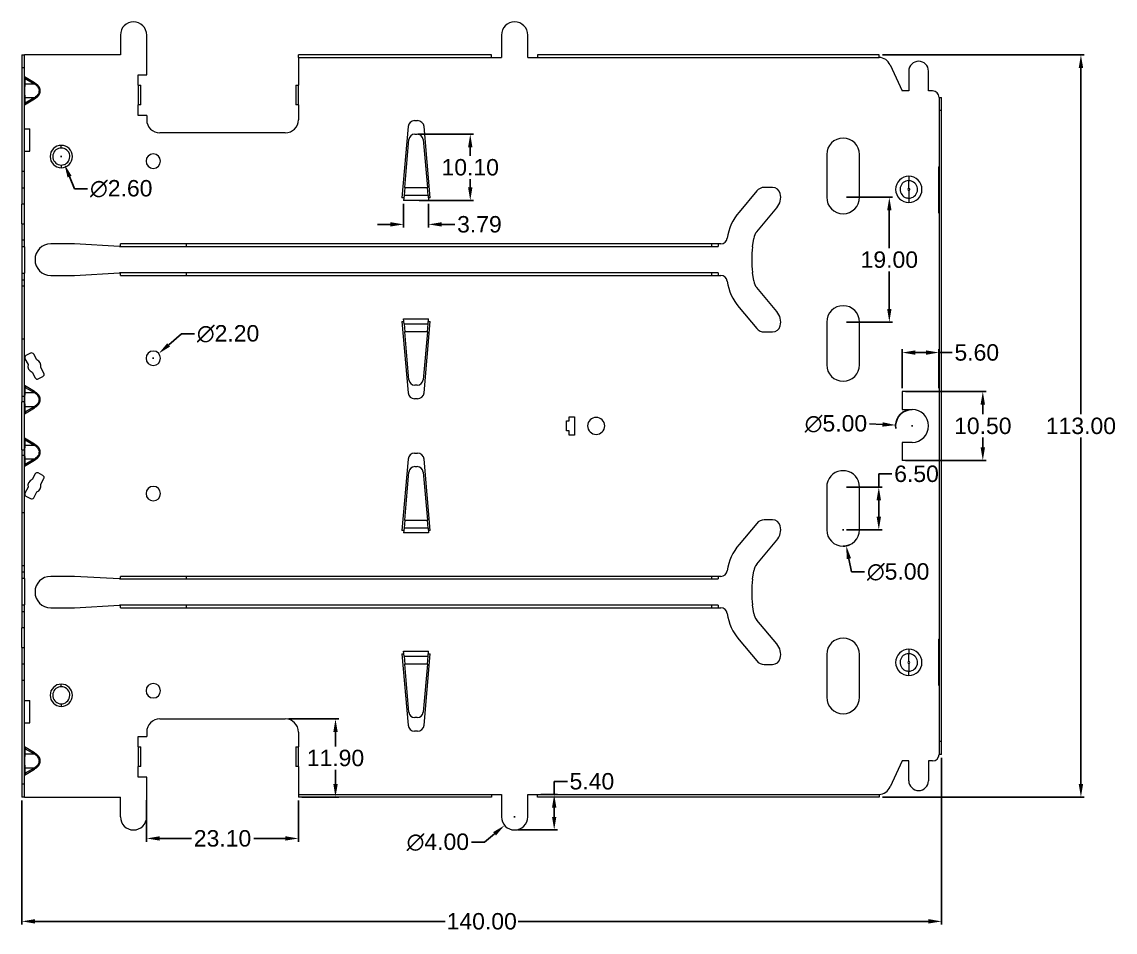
# Model space of a CAD drawing. Header units: millimetres. Extents: x 1920 to 4820, y 310 to 2320.
# Drawn here: x 2226 to 2392.4, y 559.4 to 697.9 of the extents above; entities that cross this region are included whole.
import ezdxf

# ---------------------------------------------------------------- set-up
doc = ezdxf.new("R2010")
doc.units = ezdxf.units.MM
doc.layers.add('core', color=7, linetype='Continuous', lineweight=20)
doc.layers.add('dim', color=82, linetype='Continuous', lineweight=9)
doc.styles.get("Standard").update_dxf_attribs({"font": 'arial.ttf'})
doc.dimstyles.get("Standard").update_dxf_attribs({"dimtxt": 0.18, "dimasz": 0.18, "dimexe": 0.18, "dimexo": 0.0625, "dimgap": 0.09, "dimtad": 0, "dimtih": 1, "dimtoh": 1, "dimzin": 0, "dimdsep": 46, "dimtxsty": 'Standard', "dimcen": 0.09, "dimadec": 0, "dimazin": 0, "dimtfac": 1, "dimtofl": 0, "dimtmove": 0, "dimatfit": 3, "dimfxl": 0, "dimtolj": 1, "dimtzin": 0, "dimarcsym": 0})

# ---------------------------------------------------------------- blocks, each defined once
blk = doc.blocks.new('*D104')
at = {"layer": 'Defpoints', "color": 0, "transparency": 16777216}
for p in [(2356.52, 692.94), (2356.52, 579.94), (2387.22, 579.94)]:
    blk.add_point(p, dxfattribs=at)
at = {"layer": 'dim', "color": 0, "lineweight": -2, "transparency": 16777216}
for p, q in [((2357.02, 692.94), (2387.72, 692.94)), ((2387.22, 690.94), (2387.22, 638.22)), ((2387.22, 581.94), (2387.22, 634.67)), ((2357.02, 579.94), (2387.72, 579.94))]:
    blk.add_line(p, q, dxfattribs=at)
at = {"layer": 'dim', "color": 0, "transparency": 16777216}
for points in [[(2386.89, 690.94), (2387.56, 690.94), (2387.22, 692.94)], [(2386.89, 581.94), (2387.56, 581.94), (2387.22, 579.94)]]:
    blk.add_solid(points, dxfattribs=at)
at = {"layer": 'dim', "color": 0, "transparency": 16777216, "insert": (2387.22, 636.44), "char_height": 2.5, "attachment_point": 5}
blk.add_mtext('\\A1;113.00', dxfattribs=at)
blk = doc.blocks.new('*D105')
at = {"layer": 'Defpoints', "color": 0, "transparency": 16777216}
for p in [(2366.02, 586.44), (2226.02, 579.94), (2366.02, 561.03)]:
    blk.add_point(p, dxfattribs=at)
at = {"layer": 'dim', "color": 0, "lineweight": -2, "transparency": 16777216}
for p, q in [((2366.02, 585.94), (2366.02, 560.53)), ((2226.02, 579.44), (2226.02, 560.53)), ((2228.02, 561.03), (2290.46, 561.03)), ((2364.02, 561.03), (2301.59, 561.03))]:
    blk.add_line(p, q, dxfattribs=at)
at = {"layer": 'dim', "color": 0, "transparency": 16777216}
for points in [[(2228.02, 561.37), (2228.02, 560.7), (2226.02, 561.03)], [(2364.02, 561.37), (2364.02, 560.7), (2366.02, 561.03)]]:
    blk.add_solid(points, dxfattribs=at)
at = {"layer": 'dim', "color": 0, "transparency": 16777216, "insert": (2296.02, 561.03), "char_height": 2.5, "attachment_point": 5}
blk.add_mtext('\\A1;140.00', dxfattribs=at)
blk = doc.blocks.new('*D106')
at = {"layer": 'Defpoints', "color": 0, "transparency": 16777216}
for p in [(2245.02, 579.97), (2268.12, 579.94), (2268.12, 573.65)]:
    blk.add_point(p, dxfattribs=at)
at = {"layer": 'dim', "color": 0, "lineweight": -2, "transparency": 16777216}
for p, q in [((2245.02, 579.47), (2245.02, 573.15)), ((2268.12, 579.44), (2268.12, 573.15)), ((2247.02, 573.65), (2251.84, 573.65)), ((2266.12, 573.65), (2261.31, 573.65))]:
    blk.add_line(p, q, dxfattribs=at)
at = {"layer": 'dim', "color": 0, "transparency": 16777216}
for points in [[(2247.02, 573.99), (2247.02, 573.32), (2245.02, 573.65)], [(2266.12, 573.99), (2266.12, 573.32), (2268.12, 573.65)]]:
    blk.add_solid(points, dxfattribs=at)
at = {"layer": 'dim', "color": 0, "transparency": 16777216, "insert": (2256.57, 573.65), "char_height": 2.5, "attachment_point": 5}
blk.add_mtext('\\A1;23.10', dxfattribs=at)
blk = doc.blocks.new('*D107')
at = {"layer": 'Defpoints', "color": 0, "transparency": 16777216}
for p in [(2266.12, 591.84), (2273.76, 591.84), (2268.12, 579.94)]:
    blk.add_point(p, dxfattribs=at)
at = {"layer": 'dim', "color": 0, "lineweight": -2, "transparency": 16777216}
for p, q in [((2266.62, 591.84), (2274.26, 591.84)), ((2273.76, 589.84), (2273.76, 587.67)), ((2273.76, 581.94), (2273.76, 584.12)), ((2268.62, 579.94), (2274.26, 579.94))]:
    blk.add_line(p, q, dxfattribs=at)
at = {"layer": 'dim', "color": 0, "transparency": 16777216}
for points in [[(2273.43, 589.84), (2274.1, 589.84), (2273.76, 591.84)], [(2273.43, 581.94), (2274.1, 581.94), (2273.76, 579.94)]]:
    blk.add_solid(points, dxfattribs=at)
at = {"layer": 'dim', "color": 0, "transparency": 16777216, "insert": (2273.76, 585.89), "char_height": 2.5, "attachment_point": 5}
blk.add_mtext('\\A1;11.90', dxfattribs=at)
blk = doc.blocks.new('*D109')
at = {"layer": 'Defpoints', "color": 0, "transparency": 16777216}
for p in [(2351.02, 627.14), (2351.02, 620.64), (2356.46, 620.64)]:
    blk.add_point(p, dxfattribs=at)
at = {"layer": 'dim', "color": 0, "lineweight": -2, "transparency": 16777216}
for p, q in [((2356.46, 627.14), (2356.46, 629.14)), ((2356.46, 629.14), (2358.46, 629.14)), ((2351.52, 627.14), (2356.96, 627.14)), ((2356.46, 622.64), (2356.46, 625.14)), ((2351.52, 620.64), (2356.96, 620.64))]:
    blk.add_line(p, q, dxfattribs=at)
at = {"layer": 'dim', "color": 0, "transparency": 16777216}
for points in [[(2356.12, 625.14), (2356.79, 625.14), (2356.46, 627.14)], [(2356.12, 622.64), (2356.79, 622.64), (2356.46, 620.64)]]:
    blk.add_solid(points, dxfattribs=at)
at = {"layer": 'dim', "color": 0, "transparency": 16777216, "insert": (2362.2, 629.14), "char_height": 2.5, "attachment_point": 5}
blk.add_mtext('\\A1;6.50', dxfattribs=at)
blk = doc.blocks.new('*D110')
at = {"layer": 'Defpoints', "color": 0, "transparency": 16777216}
for p in [(2359.03, 636.57), (2364.02, 636.32)]:
    blk.add_point(p, dxfattribs=at)
at = {"layer": 'dim', "color": 0, "lineweight": -2, "transparency": 16777216}
for p, q in [((2355.03, 636.76), (2357.03, 636.66)), ((2361.43, 636.44), (2361.61, 636.44)), ((2361.52, 636.35), (2361.52, 636.53))]:
    blk.add_line(p, q, dxfattribs=at)
blk.add_arc((2361.52, 636.44), 2.5, 101.4534, 188.6551, dxfattribs=at)
at = {"layer": 'dim', "color": 0, "transparency": 16777216}
blk.add_solid([(2357.05, 637), (2357.01, 636.33), (2359.03, 636.57)], dxfattribs=at)
at = {"layer": 'dim', "color": 0, "transparency": 16777216, "insert": (2349.93, 636.76), "char_height": 2.5, "attachment_point": 5}
blk.add_mtext('\\A1;∅5.00', dxfattribs=at)
blk = doc.blocks.new('*D111')
at = {"layer": 'Defpoints', "color": 0, "transparency": 16777216}
for p in [(2360.02, 641.69), (2360.02, 631.19), (2372.29, 631.19)]:
    blk.add_point(p, dxfattribs=at)
at = {"layer": 'dim', "color": 0, "lineweight": -2, "transparency": 16777216}
for p, q in [((2360.52, 641.69), (2372.79, 641.69)), ((2372.29, 639.69), (2372.29, 638.22)), ((2372.29, 633.19), (2372.29, 634.67)), ((2360.52, 631.19), (2372.79, 631.19))]:
    blk.add_line(p, q, dxfattribs=at)
at = {"layer": 'dim', "color": 0, "transparency": 16777216}
for points in [[(2371.95, 639.69), (2372.62, 639.69), (2372.29, 641.69)], [(2371.95, 633.19), (2372.62, 633.19), (2372.29, 631.19)]]:
    blk.add_solid(points, dxfattribs=at)
at = {"layer": 'dim', "color": 0, "transparency": 16777216, "insert": (2372.29, 636.44), "char_height": 2.5, "attachment_point": 5}
blk.add_mtext('\\A1;10.50', dxfattribs=at)
blk = doc.blocks.new('*D112')
at = {"layer": 'Defpoints', "color": 0, "transparency": 16777216}
for p in [(2246.86, 647.47), (2245.19, 646.02)]:
    blk.add_point(p, dxfattribs=at)
at = {"layer": 'dim', "color": 0, "lineweight": -2, "transparency": 16777216}
for p, q in [((2250.31, 650.46), (2248.37, 648.78)), ((2252.31, 650.46), (2250.31, 650.46)), ((2245.93, 646.74), (2246.11, 646.74)), ((2246.02, 646.65), (2246.02, 646.83))]:
    blk.add_line(p, q, dxfattribs=at)
at = {"layer": 'dim', "color": 0, "transparency": 16777216}
blk.add_solid([(2248.15, 649.03), (2248.58, 648.52), (2246.86, 647.47)], dxfattribs=at)
at = {"layer": 'dim', "color": 0, "transparency": 16777216, "insert": (2257.41, 650.46), "char_height": 2.5, "attachment_point": 5}
blk.add_mtext('\\A1;∅2.20', dxfattribs=at)
blk = doc.blocks.new('*D113')
at = {"layer": 'Defpoints', "color": 0, "transparency": 16777216}
for p in [(2231.53, 678.65), (2232.52, 676.24)]:
    blk.add_point(p, dxfattribs=at)
at = {"layer": 'dim', "color": 0, "lineweight": -2, "transparency": 16777216}
for p, q in [((2231.93, 677.44), (2232.11, 677.44)), ((2232.02, 677.35), (2232.02, 677.53)), ((2234.04, 672.54), (2233.28, 674.39)), ((2236.04, 672.54), (2234.04, 672.54))]:
    blk.add_line(p, q, dxfattribs=at)
at = {"layer": 'dim', "color": 0, "transparency": 16777216}
blk.add_solid([(2233.59, 674.52), (2232.97, 674.27), (2232.52, 676.24)], dxfattribs=at)
at = {"layer": 'dim', "color": 0, "transparency": 16777216, "insert": (2241.15, 672.54), "char_height": 2.5, "attachment_point": 5}
blk.add_mtext('\\A1;∅2.60', dxfattribs=at)
blk = doc.blocks.new('*D126')
at = {"layer": 'Defpoints', "color": 0, "transparency": 16777216}
for p in [(2350.54, 623.1), (2351.51, 618.19)]:
    blk.add_point(p, dxfattribs=at)
at = {"layer": 'dim', "color": 0, "lineweight": -2, "transparency": 16777216}
for p, q in [((2351.02, 620.55), (2351.02, 620.73)), ((2350.93, 620.64), (2351.11, 620.64)), ((2352.3, 614.21), (2351.9, 616.23)), ((2354.3, 614.21), (2352.3, 614.21))]:
    blk.add_line(p, q, dxfattribs=at)
blk.add_arc((2351.02, 620.64), 2.5, 270, 292.6732, dxfattribs=at)
at = {"layer": 'dim', "color": 0, "transparency": 16777216}
blk.add_solid([(2352.23, 616.3), (2351.57, 616.17), (2351.51, 618.19)], dxfattribs=at)
at = {"layer": 'dim', "color": 0, "transparency": 16777216, "insert": (2359.4, 614.21), "char_height": 2.5, "attachment_point": 5}
blk.add_mtext('\\A1;∅5.00', dxfattribs=at)
blk = doc.blocks.new('*D127')
at = {"layer": 'Defpoints', "color": 0, "transparency": 16777216}
for p in [(2365.62, 647.61), (2360.02, 641.69), (2365.62, 641.69)]:
    blk.add_point(p, dxfattribs=at)
at = {"layer": 'dim', "color": 0, "lineweight": -2, "transparency": 16777216}
for p, q in [((2360.02, 642.19), (2360.02, 648.11)), ((2362.02, 647.61), (2363.62, 647.61)), ((2365.62, 642.19), (2365.62, 648.11)), ((2365.62, 647.61), (2367.62, 647.61))]:
    blk.add_line(p, q, dxfattribs=at)
at = {"layer": 'dim', "color": 0, "transparency": 16777216}
for points in [[(2362.02, 647.94), (2362.02, 647.27), (2360.02, 647.61)], [(2363.62, 647.94), (2363.62, 647.27), (2365.62, 647.61)]]:
    blk.add_solid(points, dxfattribs=at)
at = {"layer": 'dim', "color": 0, "transparency": 16777216, "insert": (2371.37, 647.61), "char_height": 2.5, "attachment_point": 5}
blk.add_mtext('\\A1;5.60', dxfattribs=at)
blk = doc.blocks.new('*D128')
at = {"layer": 'Defpoints', "color": 0, "transparency": 16777216}
for p in [(2351.02, 671.24), (2351.02, 652.24), (2358.06, 652.24)]:
    blk.add_point(p, dxfattribs=at)
at = {"layer": 'dim', "color": 0, "lineweight": -2, "transparency": 16777216}
for p, q in [((2351.52, 671.24), (2358.56, 671.24)), ((2358.06, 669.24), (2358.06, 663.52)), ((2358.06, 654.24), (2358.06, 659.97)), ((2351.52, 652.24), (2358.56, 652.24))]:
    blk.add_line(p, q, dxfattribs=at)
at = {"layer": 'dim', "color": 0, "transparency": 16777216}
for points in [[(2357.73, 669.24), (2358.39, 669.24), (2358.06, 671.24)], [(2357.73, 654.24), (2358.39, 654.24), (2358.06, 652.24)]]:
    blk.add_solid(points, dxfattribs=at)
at = {"layer": 'dim', "color": 0, "transparency": 16777216, "insert": (2358.06, 661.74), "char_height": 2.5, "attachment_point": 5}
blk.add_mtext('\\A1;19.00', dxfattribs=at)
blk = doc.blocks.new('*D129')
at = {"layer": 'Defpoints', "color": 0, "transparency": 16777216}
for p in [(2285.83, 680.85), (2286.02, 670.75), (2294.27, 670.75)]:
    blk.add_point(p, dxfattribs=at)
at = {"layer": 'dim', "color": 0, "lineweight": -2, "transparency": 16777216}
for p, q in [((2286.33, 680.85), (2294.77, 680.85)), ((2294.27, 678.85), (2294.27, 677.57)), ((2294.27, 672.75), (2294.27, 674.02)), ((2286.52, 670.75), (2294.77, 670.75))]:
    blk.add_line(p, q, dxfattribs=at)
at = {"layer": 'dim', "color": 0, "transparency": 16777216}
for points in [[(2293.94, 678.85), (2294.61, 678.85), (2294.27, 680.85)], [(2293.94, 672.75), (2294.61, 672.75), (2294.27, 670.75)]]:
    blk.add_solid(points, dxfattribs=at)
at = {"layer": 'dim', "color": 0, "transparency": 16777216, "insert": (2294.27, 675.8), "char_height": 2.5, "attachment_point": 5}
blk.add_mtext('\\A1;10.10', dxfattribs=at)
blk = doc.blocks.new('*D130')
at = {"layer": 'Defpoints', "color": 0, "transparency": 16777216}
for p in [(2284.13, 670.75), (2287.92, 670.75), (2287.92, 667.12)]:
    blk.add_point(p, dxfattribs=at)
at = {"layer": 'dim', "color": 0, "lineweight": -2, "transparency": 16777216}
for p, q in [((2284.13, 670.25), (2284.13, 666.62)), ((2287.92, 670.25), (2287.92, 666.62)), ((2282.13, 667.12), (2280.13, 667.12)), ((2289.92, 667.12), (2291.92, 667.12))]:
    blk.add_line(p, q, dxfattribs=at)
at = {"layer": 'dim', "color": 0, "transparency": 16777216}
for points in [[(2282.13, 667.45), (2282.13, 666.79), (2284.13, 667.12)], [(2289.92, 667.45), (2289.92, 666.79), (2287.92, 667.12)]]:
    blk.add_solid(points, dxfattribs=at)
at = {"layer": 'dim', "color": 0, "transparency": 16777216, "insert": (2295.67, 667.12), "char_height": 2.5, "attachment_point": 5}
blk.add_mtext('\\A1;3.79', dxfattribs=at)
blk = doc.blocks.new('*D131')
at = {"layer": 'Defpoints', "color": 0, "transparency": 16777216}
for p in [(2304.52, 580.34), (2307.05, 580.34), (2301.02, 574.94)]:
    blk.add_point(p, dxfattribs=at)
at = {"layer": 'dim', "color": 0, "lineweight": -2, "transparency": 16777216}
for p, q in [((2307.05, 580.34), (2307.05, 582.34)), ((2307.05, 582.34), (2309.05, 582.34)), ((2305.02, 580.34), (2307.55, 580.34)), ((2307.05, 576.94), (2307.05, 578.34)), ((2301.52, 574.94), (2307.55, 574.94))]:
    blk.add_line(p, q, dxfattribs=at)
at = {"layer": 'dim', "color": 0, "transparency": 16777216}
for points in [[(2306.72, 578.34), (2307.38, 578.34), (2307.05, 580.34)], [(2306.72, 576.94), (2307.38, 576.94), (2307.05, 574.94)]]:
    blk.add_solid(points, dxfattribs=at)
at = {"layer": 'dim', "color": 0, "transparency": 16777216, "insert": (2312.79, 582.34), "char_height": 2.5, "attachment_point": 5}
blk.add_mtext('\\A1;5.40', dxfattribs=at)
blk = doc.blocks.new('*D132')
at = {"layer": 'Defpoints', "color": 0, "transparency": 16777216}
for p in [(2302.55, 578.24), (2299.5, 575.65)]:
    blk.add_point(p, dxfattribs=at)
at = {"layer": 'dim', "color": 0, "lineweight": -2, "transparency": 16777216}
for p, q in [((2300.93, 576.94), (2301.11, 576.94)), ((2301.02, 576.85), (2301.02, 577.03)), ((2296.45, 573.07), (2297.97, 574.36)), ((2294.45, 573.07), (2296.45, 573.07))]:
    blk.add_line(p, q, dxfattribs=at)
at = {"layer": 'dim', "color": 0, "transparency": 16777216}
blk.add_solid([(2297.76, 574.61), (2298.19, 574.11), (2299.5, 575.65)], dxfattribs=at)
at = {"layer": 'dim', "color": 0, "transparency": 16777216, "insert": (2289.34, 573.07), "char_height": 2.5, "attachment_point": 5}
blk.add_mtext('\\A1;∅4.00', dxfattribs=at)

msp = doc.modelspace()

# ---------------------------------------------------------------- linework, layer by layer
at = {"layer": 'core'}
for p, q in [((2241.024, 695.945), (2241.024, 692.945)), ((2245.024, 689.895), (2245.024, 695.945)), ((2299.024, 695.945), (2299.024, 692.545)), ((2303.024, 692.545), (2303.024, 695.945)), ((2226.024, 692.945), (2226.024, 690.945)), ((2226.024, 692.945), (2226.424, 692.945)), ((2226.424, 690.945), (2226.424, 692.945)), ((2241.024, 692.945), (2226.424, 692.945)), ((2268.124, 692.545), (2268.124, 692.945)), ((2297.524, 692.945), (2268.124, 692.945)), ((2268.124, 692.545), (2268.124, 688.295)), ((2268.124, 692.545), (2297.524, 692.545)), ((2297.524, 692.545), (2297.524, 692.945)), ((2297.524, 692.545), (2299.024, 692.545)), ((2303.024, 692.545), (2304.524, 692.545)), ((2304.524, 692.945), (2304.524, 692.545)), ((2356.524, 692.945), (2304.524, 692.945)), ((2304.524, 692.545), (2356.524, 692.545)), ((2356.524, 692.545), (2356.524, 692.945)), ((2226.024, 690.945), (2226.024, 675.195)), ((2226.424, 690.945), (2226.024, 690.945)), ((2226.424, 675.195), (2226.424, 690.945)), ((2358.182, 691.396), (2360.024, 687.445)), ((2227.97, 688.67), (2226.424, 689.587)), ((2226.534, 689.315), (2227.879, 688.517)), ((2226.534, 688.517), (2226.534, 689.315)), ((2243.724, 688.295), (2243.724, 689.895)), ((2243.724, 689.895), (2245.024, 689.895)), ((2361.024, 690.445), (2361.024, 687.445)), ((2364.024, 687.445), (2364.024, 690.445)), ((2226.534, 688.517), (2227.879, 688.517)), ((2227.879, 688.517), (2227.97, 688.67)), ((2243.724, 688.295), (2243.724, 686.795)), ((2243.724, 688.295), (2244.124, 688.295)), ((2244.124, 686.795), (2244.124, 688.295)), ((2267.724, 688.295), (2268.124, 688.295)), ((2267.724, 688.295), (2267.724, 686.795)), ((2268.124, 686.795), (2268.124, 688.295)), ((2361.024, 687.445), (2360.024, 687.445)), ((2364.624, 687.445), (2364.024, 687.445)), ((2226.424, 685.302), (2227.97, 686.219)), ((2226.534, 685.574), (2226.534, 686.372)), ((2227.879, 686.372), (2226.534, 685.574)), ((2227.879, 686.372), (2226.534, 686.372)), ((2227.97, 686.219), (2227.879, 686.372)), ((2243.724, 686.795), (2243.724, 685.295)), ((2244.124, 685.295), (2244.124, 686.795)), ((2267.724, 686.795), (2267.724, 685.295)), ((2268.124, 685.295), (2268.124, 686.795)), ((2365.624, 686.445), (2365.624, 684.445)), ((2365.624, 686.445), (2366.024, 686.445)), ((2366.024, 684.445), (2366.024, 686.445)), ((2244.124, 685.295), (2243.724, 685.295)), ((2243.724, 683.695), (2243.724, 685.295)), ((2268.124, 685.295), (2267.724, 685.295)), ((2268.124, 685.295), (2268.124, 683.045)), ((2365.624, 684.445), (2365.624, 588.445)), ((2366.024, 684.445), (2365.624, 684.445)), ((2366.024, 588.445), (2366.024, 684.445)), ((2245.024, 683.695), (2243.724, 683.695)), ((2245.024, 683.695), (2245.024, 683.045)), ((2285.805, 682.915), (2286.244, 682.915)), ((2226.424, 681.645), (2227.224, 681.645)), ((2227.224, 678.245), (2227.224, 681.645)), ((2266.124, 681.045), (2247.024, 681.045)), ((2284.809, 682.002), (2283.859, 671.146)), ((2285.833, 680.846), (2286.216, 680.846)), ((2288.19, 671.146), (2287.24, 682.002)), ((2232.024, 678.745), (2232.024, 679.145)), ((2284.297, 672.709), (2284.937, 680.024)), ((2287.112, 680.024), (2287.752, 672.709)), ((2226.424, 678.245), (2227.224, 678.245)), ((2348.524, 677.745), (2348.524, 671.245)), ((2353.524, 671.245), (2353.524, 677.745)), ((2232.024, 676.145), (2232.024, 675.745)), ((2365.524, 675.895), (2365.624, 675.895)), ((2365.524, 675.895), (2365.524, 668.895)), ((2226.024, 675.195), (2226.024, 672.695)), ((2226.024, 675.195), (2226.424, 675.195)), ((2226.424, 672.695), (2226.424, 675.195)), ((2361.024, 674.447), (2361.024, 673.776)), ((2226.024, 672.695), (2226.024, 670.195)), ((2226.024, 672.695), (2226.424, 672.695)), ((2226.424, 670.195), (2226.424, 672.695)), ((2284.297, 672.709), (2284.191, 671.497)), ((2284.297, 672.709), (2287.752, 672.709)), ((2287.858, 671.497), (2287.752, 672.709)), ((2340.289, 672.745), (2339.024, 672.745)), ((2361.024, 672.603), (2361.024, 673.776)), ((2361.024, 672.286), (2361.024, 671.113)), ((2284.154, 671.146), (2283.859, 671.146)), ((2284.191, 671.497), (2284.125, 670.746)), ((2287.918, 670.746), (2284.131, 670.746)), ((2287.858, 671.497), (2284.191, 671.497)), ((2287.858, 671.497), (2287.924, 670.746)), ((2288.19, 671.146), (2287.895, 671.146)), ((2337.875, 672.209), (2335.184, 669.002)), ((2361.024, 671.113), (2361.024, 670.442)), ((2226.424, 670.195), (2226.024, 670.195)), ((2226.024, 667.195), (2226.024, 670.195)), ((2226.424, 667.195), (2226.424, 670.195)), ((2337.88, 665.991), (2340.94, 669.638)), ((2365.524, 668.895), (2365.624, 668.895)), ((2226.024, 667.195), (2226.024, 664.695)), ((2226.024, 667.195), (2226.424, 667.195)), ((2226.424, 664.695), (2226.424, 667.195)), ((2226.024, 664.695), (2226.024, 663.695)), ((2226.424, 664.695), (2226.024, 664.695)), ((2226.424, 663.695), (2226.424, 664.695)), ((2234.024, 664.145), (2230.424, 664.145)), ((2240.909, 663.745), (2234.024, 664.145)), ((2251.059, 664.145), (2241.059, 664.145)), ((2241.059, 663.745), (2241.059, 664.145)), ((2331.024, 664.145), (2251.059, 664.145)), ((2251.059, 663.745), (2251.059, 664.145)), ((2332.024, 664.145), (2331.024, 664.145)), ((2331.024, 663.745), (2331.024, 664.145)), ((2332.024, 664.145), (2332.024, 663.745)), ((2332.405, 664.145), (2332.024, 664.145)), ((2337.25, 663.693), (2337.432, 664.984)), ((2226.024, 663.695), (2226.024, 659.695)), ((2226.424, 663.695), (2226.024, 663.695)), ((2226.424, 663.695), (2226.424, 659.695)), ((2240.909, 663.745), (2241.059, 663.745)), ((2241.059, 663.745), (2251.059, 663.745)), ((2251.059, 663.745), (2331.024, 663.745)), ((2331.024, 663.745), (2332.024, 663.745)), ((2226.024, 659.695), (2226.024, 658.695)), ((2226.024, 659.695), (2226.424, 659.695)), ((2226.424, 658.695), (2226.424, 659.695)), ((2230.424, 659.345), (2234.024, 659.345)), ((2234.024, 659.345), (2240.909, 659.745)), ((2241.059, 659.745), (2240.909, 659.745)), ((2251.059, 659.745), (2241.059, 659.745)), ((2241.059, 659.345), (2241.059, 659.745)), ((2241.059, 659.345), (2251.059, 659.345)), ((2331.024, 659.745), (2251.059, 659.745)), ((2251.059, 659.345), (2251.059, 659.745)), ((2251.059, 659.345), (2331.024, 659.345)), ((2331.024, 659.345), (2331.024, 659.745)), ((2332.024, 659.745), (2331.024, 659.745)), ((2331.024, 659.345), (2332.024, 659.345)), ((2332.024, 659.745), (2332.024, 659.345)), ((2332.024, 659.345), (2332.405, 659.345)), ((2337.432, 658.505), (2337.25, 659.796)), ((2226.024, 658.695), (2226.024, 657.695)), ((2226.024, 658.695), (2226.424, 658.695)), ((2226.024, 657.695), (2226.024, 649.675)), ((2226.424, 657.695), (2226.024, 657.695)), ((2226.424, 657.695), (2226.424, 658.695)), ((2226.424, 649.675), (2226.424, 657.695)), ((2340.94, 653.851), (2337.88, 657.498)), ((2335.184, 654.487), (2337.875, 651.28)), ((2283.859, 652.343), (2284.154, 652.343)), ((2283.859, 652.343), (2284.809, 641.487)), ((2284.191, 651.992), (2284.125, 652.743)), ((2284.131, 652.743), (2287.918, 652.743)), ((2287.24, 641.487), (2288.19, 652.343)), ((2287.858, 651.992), (2287.924, 652.743)), ((2287.895, 652.343), (2288.19, 652.343)), ((2284.191, 651.992), (2287.858, 651.992)), ((2284.191, 651.992), (2284.297, 650.78)), ((2284.937, 643.465), (2284.297, 650.78)), ((2287.752, 650.78), (2284.297, 650.78)), ((2287.752, 650.78), (2287.112, 643.465)), ((2287.752, 650.78), (2287.858, 651.992)), ((2339.024, 650.745), (2340.289, 650.745)), ((2348.524, 652.245), (2348.524, 645.745)), ((2353.524, 645.745), (2353.524, 652.245)), ((2226.024, 649.675), (2226.024, 640.962)), ((2226.024, 649.675), (2226.424, 649.675)), ((2226.424, 640.962), (2226.424, 649.675)), ((2227.35, 647.514), (2226.643, 647.139)), ((2228.287, 646.497), (2227.823, 647.37)), ((2226.499, 646.665), (2226.963, 645.793)), ((2227.584, 644.625), (2228.048, 643.752)), ((2229.372, 644.456), (2228.908, 645.329)), ((2227.97, 641.67), (2226.424, 642.587)), ((2228.521, 643.607), (2229.228, 643.983)), ((2286.216, 642.643), (2285.833, 642.643)), ((2226.024, 640.962), (2226.024, 640.091)), ((2226.024, 640.962), (2226.424, 640.962)), ((2226.424, 640.091), (2226.424, 640.962)), ((2226.534, 641.517), (2226.534, 642.315)), ((2226.534, 642.315), (2227.879, 641.517)), ((2226.534, 641.517), (2227.879, 641.517)), ((2227.879, 641.517), (2227.97, 641.67)), ((2365.624, 641.695), (2360.024, 641.695)), ((2360.024, 641.695), (2360.024, 638.945)), ((2226.424, 640.091), (2226.024, 640.091)), ((2226.024, 632.798), (2226.024, 640.091)), ((2226.424, 632.798), (2226.424, 640.091)), ((2226.424, 638.302), (2227.97, 639.219)), ((2226.534, 638.574), (2226.534, 639.372)), ((2227.879, 639.372), (2226.534, 638.574)), ((2227.879, 639.372), (2226.534, 639.372)), ((2227.97, 639.219), (2227.879, 639.372)), ((2286.244, 640.574), (2285.805, 640.574)), ((2309.344, 637.195), (2309.344, 637.845)), ((2309.344, 637.845), (2310.144, 637.845)), ((2310.144, 637.845), (2310.144, 635.045)), ((2360.024, 638.945), (2361.524, 638.945)), ((2308.944, 635.695), (2308.944, 637.195)), ((2308.944, 637.195), (2309.344, 637.195)), ((2309.344, 635.695), (2308.944, 635.695)), ((2309.344, 635.045), (2309.344, 635.695)), ((2227.97, 633.67), (2226.424, 634.587)), ((2226.534, 634.315), (2227.879, 633.517)), ((2226.534, 633.517), (2226.534, 634.315)), ((2310.144, 635.045), (2309.344, 635.045)), ((2226.024, 632.798), (2226.024, 631.927)), ((2226.024, 632.798), (2226.424, 632.798)), ((2226.424, 631.927), (2226.424, 632.798)), ((2226.534, 633.517), (2227.879, 633.517)), ((2227.879, 633.517), (2227.97, 633.67)), ((2360.024, 633.945), (2360.024, 631.195)), ((2361.524, 633.945), (2360.024, 633.945)), ((2226.424, 631.927), (2226.024, 631.927)), ((2226.024, 631.927), (2226.024, 623.215)), ((2226.424, 623.215), (2226.424, 631.927)), ((2226.424, 630.302), (2227.97, 631.219)), ((2226.534, 630.574), (2226.534, 631.372)), ((2227.879, 631.372), (2226.534, 630.574)), ((2227.879, 631.372), (2226.534, 631.372)), ((2227.97, 631.219), (2227.879, 631.372)), ((2284.809, 631.402), (2283.859, 620.546)), ((2285.805, 632.315), (2286.244, 632.315)), ((2288.19, 620.546), (2287.24, 631.402)), ((2365.624, 631.195), (2360.024, 631.195)), ((2228.048, 629.137), (2227.584, 628.264)), ((2229.228, 628.906), (2228.521, 629.282)), ((2284.297, 622.109), (2284.937, 629.424)), ((2285.833, 630.246), (2286.216, 630.246)), ((2287.112, 629.424), (2287.752, 622.109)), ((2351.368, 629.621), (2350.681, 629.621)), ((2228.908, 627.56), (2229.372, 628.433)), ((2226.963, 627.096), (2226.499, 626.224)), ((2226.643, 625.75), (2227.35, 625.375)), ((2227.823, 625.519), (2228.287, 626.392)), ((2348.524, 627.145), (2348.524, 620.645)), ((2353.524, 620.645), (2353.524, 627.145)), ((2226.024, 623.215), (2226.024, 615.195)), ((2226.424, 623.215), (2226.024, 623.215)), ((2226.424, 615.195), (2226.424, 623.215)), ((2284.191, 620.897), (2284.125, 620.146)), ((2284.297, 622.109), (2284.191, 620.897)), ((2287.858, 620.897), (2284.191, 620.897)), ((2284.297, 622.109), (2287.752, 622.109)), ((2287.858, 620.897), (2287.752, 622.109)), ((2287.858, 620.897), (2287.924, 620.146)), ((2337.875, 621.609), (2335.184, 618.402)), ((2340.289, 622.145), (2339.024, 622.145)), ((2284.154, 620.546), (2283.859, 620.546)), ((2287.918, 620.146), (2284.131, 620.146)), ((2288.19, 620.546), (2287.895, 620.546)), ((2337.88, 615.391), (2340.94, 619.038)), ((2226.024, 615.195), (2226.024, 614.195)), ((2226.024, 615.195), (2226.424, 615.195)), ((2226.024, 614.195), (2226.024, 613.195)), ((2226.424, 614.195), (2226.024, 614.195)), ((2226.424, 614.195), (2226.424, 615.195)), ((2226.424, 613.195), (2226.424, 614.195)), ((2337.25, 613.093), (2337.432, 614.384)), ((2226.424, 613.195), (2226.024, 613.195)), ((2226.024, 613.195), (2226.024, 609.195)), ((2226.424, 613.195), (2226.424, 609.195)), ((2234.024, 613.545), (2230.424, 613.545)), ((2240.909, 613.145), (2234.024, 613.545)), ((2240.909, 613.145), (2241.059, 613.145)), ((2251.059, 613.545), (2241.059, 613.545)), ((2241.059, 613.145), (2241.059, 613.545)), ((2241.059, 613.145), (2251.059, 613.145)), ((2331.024, 613.545), (2251.059, 613.545)), ((2251.059, 613.145), (2251.059, 613.545)), ((2251.059, 613.145), (2331.024, 613.145)), ((2332.024, 613.545), (2331.024, 613.545)), ((2331.024, 613.145), (2331.024, 613.545)), ((2331.024, 613.145), (2332.024, 613.145)), ((2332.405, 613.545), (2332.024, 613.545)), ((2332.024, 613.545), (2332.024, 613.145)), ((2226.024, 609.195), (2226.024, 608.195)), ((2226.024, 609.195), (2226.424, 609.195)), ((2226.424, 608.195), (2226.424, 609.195)), ((2234.024, 608.745), (2240.909, 609.145)), ((2241.059, 609.145), (2240.909, 609.145)), ((2251.059, 609.145), (2241.059, 609.145)), ((2241.059, 608.745), (2241.059, 609.145)), ((2331.024, 609.145), (2251.059, 609.145)), ((2251.059, 608.745), (2251.059, 609.145)), ((2332.024, 609.145), (2331.024, 609.145)), ((2331.024, 608.745), (2331.024, 609.145)), ((2332.024, 609.145), (2332.024, 608.745)), ((2337.432, 607.905), (2337.25, 609.196)), ((2226.024, 608.195), (2226.024, 605.695)), ((2226.024, 608.195), (2226.424, 608.195)), ((2226.424, 605.695), (2226.424, 608.195)), ((2230.424, 608.745), (2234.024, 608.745)), ((2241.059, 608.745), (2251.059, 608.745)), ((2251.059, 608.745), (2331.024, 608.745)), ((2331.024, 608.745), (2332.024, 608.745)), ((2332.024, 608.745), (2332.405, 608.745)), ((2340.94, 603.251), (2337.88, 606.898)), ((2226.424, 605.695), (2226.024, 605.695)), ((2226.024, 602.695), (2226.024, 605.695)), ((2226.424, 602.695), (2226.424, 605.695)), ((2226.024, 602.695), (2226.024, 600.195)), ((2226.024, 602.695), (2226.424, 602.695)), ((2226.424, 600.195), (2226.424, 602.695)), ((2335.184, 603.887), (2337.875, 600.68)), ((2361.024, 602.447), (2361.024, 601.776)), ((2365.524, 603.995), (2365.624, 603.995)), ((2365.524, 603.995), (2365.524, 596.995)), ((2283.859, 601.743), (2284.154, 601.743)), ((2283.859, 601.743), (2284.809, 590.887)), ((2284.191, 601.392), (2284.125, 602.143)), ((2284.131, 602.143), (2287.918, 602.143)), ((2284.191, 601.392), (2284.297, 600.18)), ((2284.191, 601.392), (2287.858, 601.392)), ((2287.24, 590.887), (2288.19, 601.743)), ((2287.752, 600.18), (2287.858, 601.392)), ((2287.858, 601.392), (2287.924, 602.143)), ((2287.895, 601.743), (2288.19, 601.743)), ((2348.524, 601.645), (2348.524, 595.145)), ((2353.524, 595.145), (2353.524, 601.645)), ((2361.024, 600.603), (2361.024, 601.776)), ((2226.424, 600.195), (2226.024, 600.195)), ((2226.024, 600.195), (2226.024, 597.695)), ((2226.424, 597.695), (2226.424, 600.195)), ((2284.937, 592.865), (2284.297, 600.18)), ((2287.752, 600.18), (2284.297, 600.18)), ((2287.752, 600.18), (2287.112, 592.865)), ((2339.024, 600.145), (2340.289, 600.145)), ((2361.024, 600.286), (2361.024, 599.113)), ((2361.024, 598.442), (2361.024, 599.113)), ((2226.024, 597.695), (2226.024, 581.945)), ((2226.424, 597.695), (2226.024, 597.695)), ((2226.424, 581.945), (2226.424, 597.695)), ((2232.024, 596.745), (2232.024, 597.145)), ((2365.524, 596.995), (2365.624, 596.995)), ((2226.424, 594.645), (2227.224, 594.645)), ((2227.224, 591.245), (2227.224, 594.645)), ((2232.024, 594.145), (2232.024, 593.745)), ((2226.424, 591.245), (2227.224, 591.245)), ((2247.024, 591.845), (2266.124, 591.845)), ((2286.216, 592.043), (2285.833, 592.043)), ((2243.724, 587.595), (2243.724, 589.195)), ((2243.724, 589.195), (2245.024, 589.195)), ((2245.024, 589.845), (2245.024, 589.195)), ((2268.124, 589.845), (2268.124, 587.595)), ((2286.244, 589.974), (2285.805, 589.974)), ((2227.97, 586.67), (2226.424, 587.587)), ((2243.724, 587.595), (2243.724, 586.095)), ((2243.724, 587.595), (2244.124, 587.595)), ((2244.124, 586.095), (2244.124, 587.595)), ((2267.724, 587.595), (2267.724, 586.095)), ((2267.724, 587.595), (2268.124, 587.595)), ((2268.124, 586.095), (2268.124, 587.595)), ((2365.624, 588.445), (2366.024, 588.445)), ((2365.624, 588.445), (2365.624, 586.445)), ((2366.024, 586.445), (2366.024, 588.445)), ((2226.534, 587.315), (2227.879, 586.517)), ((2226.534, 586.517), (2226.534, 587.315)), ((2226.534, 586.517), (2227.879, 586.517)), ((2227.879, 586.517), (2227.97, 586.67)), ((2243.724, 586.095), (2243.724, 584.595)), ((2244.124, 584.595), (2244.124, 586.095)), ((2267.724, 586.095), (2267.724, 584.595)), ((2268.124, 584.595), (2268.124, 586.095)), ((2366.024, 586.445), (2365.624, 586.445)), ((2226.424, 583.302), (2227.97, 584.219)), ((2226.534, 583.574), (2226.534, 584.372)), ((2227.879, 584.372), (2226.534, 583.574)), ((2227.879, 584.372), (2226.534, 584.372)), ((2227.97, 584.219), (2227.879, 584.372)), ((2244.124, 584.595), (2243.724, 584.595)), ((2243.724, 582.995), (2243.724, 584.595)), ((2268.124, 584.595), (2267.724, 584.595)), ((2268.124, 584.595), (2268.124, 580.345)), ((2360.024, 585.445), (2358.182, 581.493)), ((2361.024, 585.445), (2360.024, 585.445)), ((2361.024, 582.445), (2361.024, 585.445)), ((2364.024, 585.445), (2364.024, 582.445)), ((2364.624, 585.445), (2364.024, 585.445)), ((2245.024, 582.995), (2243.724, 582.995)), ((2245.024, 576.945), (2245.024, 582.995)), ((2226.024, 581.945), (2226.024, 579.945)), ((2226.024, 581.945), (2226.424, 581.945)), ((2226.424, 579.945), (2226.424, 581.945)), ((2226.424, 579.945), (2226.024, 579.945)), ((2226.424, 579.945), (2241.024, 579.945)), ((2241.024, 576.945), (2241.024, 579.945)), ((2268.124, 580.345), (2297.524, 580.345)), ((2268.124, 580.345), (2268.124, 579.945)), ((2297.524, 579.945), (2268.124, 579.945)), ((2297.524, 580.345), (2297.524, 579.945)), ((2297.524, 580.345), (2299.024, 580.345)), ((2299.024, 580.345), (2299.024, 576.945)), ((2303.024, 576.945), (2303.024, 580.345)), ((2303.024, 580.345), (2304.524, 580.345)), ((2304.524, 580.345), (2356.524, 580.345)), ((2304.524, 579.945), (2304.524, 580.345)), ((2356.524, 579.945), (2304.524, 579.945)), ((2356.524, 580.345), (2356.524, 579.945))]:
    msp.add_line(p, q, dxfattribs=at)
for centre, radius, start, end in [((2243.024, 695.945), 2, 90, 180), ((2243.024, 695.945), 2, 0, 90), ((2301.024, 695.945), 2, 90, 180), ((2301.024, 695.945), 2, 0, 90), ((2356.369, 690.551), 2, 25, 85.5517), ((2362.524, 690.445), 1.5, 90, 180), ((2362.524, 690.445), 1.5, 0, 90), ((2364.624, 686.445), 1, 0, 90), ((2247.024, 683.045), 2, 180, 270), ((2266.124, 683.045), 2, 270, 0), ((2285.805, 681.915), 1, 90, 175), ((2286.244, 681.915), 1, 5, 90), ((2285.833, 679.946), 0.9, 90, 175), ((2286.216, 679.946), 0.9, 5, 90), ((2232.024, 677.445), 1.7, 90, 270), ((2232.024, 677.445), 1.7, 270, 90), ((2351.024, 677.745), 2.5, 90, 180), ((2351.024, 677.745), 2.5, 0, 90), ((2232.024, 677.445), 1.3, 108.02863, 270), ((2232.024, 677.445), 1.3, 90, 108.02863), ((2232.024, 677.445), 1.3, 288.02863, 90), ((2246.024, 676.745), 1.1, 90, 270), ((2246.024, 676.745), 1.1, 270, 90), ((2232.024, 677.445), 1.3, 270, 288.02863), ((2361.024, 672.445), 2.002, 90, 270), ((2361.024, 672.445), 2.002, 270, 90), ((2339.024, 671.245), 1.5, 90, 140), ((2340.289, 671.545), 1.2, 13.34236, 90), ((2361.024, 672.445), 1.332, 89.9995, 246.32333), ((2361.024, 672.445), 0.158, 90.00052, 270), ((2361.024, 672.445), 1.332, 66.32333, 89.9995), ((2361.024, 672.445), 1.332, 270.00001, 66.32333), ((2361.024, 672.445), 0.158, 270, 90.00052), ((2339.024, 671.245), 2.5, 320, 13.34236), ((2351.024, 671.245), 2.5, 180, 270), ((2351.024, 671.245), 2.5, 270, 0), ((2361.024, 672.445), 1.332, 246.32333, 270.00001), ((2341.313, 663.86), 8, 140, 171.79123), ((2339.412, 664.706), 2, 140, 172), ((2230.424, 661.745), 2.4, 90, 270), ((2332.405, 665.145), 1, 270, 351.79123), ((2351.114, 661.745), 14, 172, 188), ((2332.405, 658.345), 1, 8.20877, 90), ((2341.313, 659.63), 8, 188.20877, 220), ((2339.412, 658.783), 2, 188, 220), ((2351.024, 652.245), 2.5, 90, 180), ((2351.024, 652.245), 2.5, 0, 90), ((2339.024, 652.245), 2.5, 346.65764, 40), ((2339.024, 652.245), 1.5, 220, 270), ((2340.289, 651.945), 1.2, 270, 346.65764), ((2227.514, 647.205), 0.35, 28, 118), ((2246.024, 646.745), 1.1, 90, 270), ((2246.024, 646.745), 1.1, 270, 90), ((2226.808, 646.83), 0.35, 118, 208), ((2227.936, 645.561), 1, 166.59038, 249.40962), ((2227.936, 645.561), 1, 346.59038, 69.40962), ((2351.024, 645.745), 2.5, 180, 270), ((2351.024, 645.745), 2.5, 270, 0), ((2229.063, 644.292), 0.35, 298, 28), ((2228.357, 643.916), 0.35, 208, 298), ((2285.833, 643.543), 0.9, 185, 270), ((2286.216, 643.543), 0.9, 270, 355), ((2285.805, 641.574), 1, 185, 270), ((2286.244, 641.574), 1, 270, 355), ((2313.444, 636.445), 1.3, 90, 270), ((2313.444, 636.445), 1.3, 270, 90), ((2361.524, 636.445), 2.5, 270, 90), ((2285.805, 631.315), 1, 90, 175), ((2286.244, 631.315), 1, 5, 90), ((2228.357, 628.973), 0.35, 62, 152), ((2285.833, 629.346), 0.9, 90, 175), ((2286.216, 629.346), 0.9, 5, 90), ((2351.024, 627.145), 2.5, 97.89775, 180), ((2351.024, 627.145), 2.5, 0, 82.10225), ((2227.936, 627.328), 1, 110.59038, 193.40962), ((2227.936, 627.328), 1, 290.59038, 13.40962), ((2229.063, 628.597), 0.35, 332, 62), ((2226.808, 626.059), 0.35, 152, 242), ((2246.024, 626.145), 1.1, 90, 270), ((2246.024, 626.145), 1.1, 270, 90), ((2227.514, 625.684), 0.35, 242, 332), ((2339.024, 620.645), 1.5, 90, 140), ((2340.289, 620.945), 1.2, 13.34236, 90), ((2339.024, 620.645), 2.5, 320, 13.34236), ((2351.024, 620.645), 2.5, 180, 270), ((2351.024, 620.645), 2.5, 270, 0), ((2341.313, 613.26), 8, 140, 171.79123), ((2332.405, 614.545), 1, 270, 351.79123), ((2339.412, 614.106), 2, 140, 172), ((2230.424, 611.145), 2.4, 90, 270), ((2351.114, 611.145), 14, 172, 188), ((2332.405, 607.745), 1, 8.20877, 90), ((2341.313, 609.03), 8, 188.20877, 220), ((2339.412, 608.183), 2, 188, 220), ((2351.024, 601.645), 2.5, 90, 180), ((2351.024, 601.645), 2.5, 0, 90), ((2339.024, 601.645), 2.5, 346.65764, 40), ((2361.024, 600.445), 2.002, 90, 270), ((2361.024, 600.445), 2.002, 270, 90), ((2340.289, 601.345), 1.2, 270, 346.65764), ((2361.024, 600.445), 1.332, 90.00053, 246.32333), ((2361.024, 600.445), 1.332, 66.32333, 90.00053), ((2361.024, 600.445), 1.332, 269.9995, 66.32333), ((2339.024, 601.645), 1.5, 220, 270), ((2361.024, 600.445), 1.332, 246.32333, 269.9995), ((2361.024, 600.445), 0.158, 90, 270), ((2361.024, 600.445), 0.158, 270, 90), ((2232.024, 595.445), 1.7, 90, 270), ((2232.024, 595.445), 1.3, 108.02863, 270), ((2232.024, 595.445), 1.3, 90, 108.02863), ((2232.024, 595.445), 1.7, 270, 90), ((2232.024, 595.445), 1.3, 288.02863, 90), ((2246.024, 596.145), 1.1, 90, 270), ((2246.024, 596.145), 1.1, 270, 90), ((2232.024, 595.445), 1.3, 270, 288.02863), ((2351.024, 595.145), 2.5, 180, 270), ((2351.024, 595.145), 2.5, 270, 0), ((2285.833, 592.943), 0.9, 185, 270), ((2286.216, 592.943), 0.9, 270, 355), ((2247.024, 589.845), 2, 90, 180), ((2266.124, 589.845), 2, 0, 90), ((2285.805, 590.974), 1, 185, 270), ((2286.244, 590.974), 1, 270, 355), ((2364.624, 586.445), 1, 270, 0), ((2362.524, 582.445), 1.5, 180, 270), ((2362.524, 582.445), 1.5, 270, 0), ((2356.369, 582.339), 2, 274.4483, 335), ((2243.024, 576.945), 2, 180, 270), ((2243.024, 576.945), 2, 270, 0), ((2301.024, 576.945), 2, 180, 270), ((2301.024, 576.945), 2, 270, 0)]:
    msp.add_arc(centre, radius, start, end, dxfattribs=at)
for centre, major_axis, ratio, start_param, end_param in [((2226.624, 689.468), (0.141, -0.248), 0.5694413, 3.9269908, 5.0259545), ((2226.624, 688.67), (0.2, 0), 0.8600121, 3.1415927, 4.2405563), ((2226.624, 686.219), (-0.2, 0), 0.8600121, 5.1842217, 6.2831853), ((2226.624, 685.421), (0.141, 0.248), 0.5694413, 1.2572308, 2.3561945), ((2226.624, 642.468), (0.141, -0.248), 0.5694413, 3.9269908, 5.0259545), ((2226.624, 641.67), (0.2, 0), 0.8600121, 3.1415927, 4.2405563), ((2226.624, 639.219), (-0.2, 0), 0.8600121, 5.1842217, 6.2831853), ((2226.624, 638.421), (0.141, 0.248), 0.5694413, 1.2572308, 2.3561945), ((2226.624, 634.468), (0.141, -0.248), 0.5694413, 3.9269908, 5.0259545), ((2226.624, 633.67), (0.2, 0), 0.8600121, 3.1415927, 4.2405563), ((2226.624, 631.219), (-0.2, 0), 0.8600121, 5.1842217, 6.2831853), ((2226.624, 630.421), (0.141, 0.248), 0.5694413, 1.2572308, 2.3561945), ((2226.624, 587.468), (0.141, -0.248), 0.5694413, 3.9269908, 5.0259545), ((2226.624, 586.67), (0.2, 0), 0.8600121, 3.1415927, 4.2405563), ((2226.624, 584.219), (-0.2, 0), 0.8600121, 5.1842217, 6.2831853), ((2226.624, 583.421), (0.141, 0.248), 0.5694413, 1.2572308, 2.3561945)]:
    msp.add_ellipse(centre, major_axis=major_axis, ratio=ratio, start_param=start_param, end_param=end_param, dxfattribs=at)
for points, degree, knots in [([(2226.534, 686.372), (2226.529, 686.407), (2226.521, 686.487), (2226.508, 686.64), (2226.496, 686.843), (2226.486, 687.108), (2226.482, 687.426), (2226.485, 687.762), (2226.497, 688.072), (2226.513, 688.327), (2226.527, 688.461), (2226.534, 688.517)], 3, [0, 0, 0, 0, 0.0769896, 0.1633189, 0.2615231, 0.37272, 0.4931497, 0.6150631, 0.7429722, 0.8753568, 1, 1, 1, 1]), ([(2227.879, 688.517), (2227.948, 688.479), (2228.09, 688.39), (2228.296, 688.217), (2228.489, 687.984), (2228.626, 687.683), (2228.652, 687.339), (2228.551, 687.009), (2228.36, 686.734), (2228.128, 686.525), (2227.96, 686.417), (2227.879, 686.372)], 3, [0, 0, 0, 0, 0.0844444, 0.1796895, 0.2894102, 0.4119039, 0.5384045, 0.6635465, 0.7869413, 0.9002687, 1, 1, 1, 1]), ([(2227.97, 688.67), (2228.129, 688.576), (2228.247, 688.475), (2228.392, 688.351), (2228.633, 688.037), (2228.695, 687.877), (2228.759, 687.713), (2228.773, 687.528), (2228.788, 687.336), (2228.743, 687.159), (2228.696, 686.974), (2228.58, 686.793), (2228.461, 686.609), (2228.3, 686.46), (2228.162, 686.333), (2227.97, 686.219)], 2, [0, 0, 0, 0.125, 0.125, 0.25, 0.375, 0.375, 0.5, 0.5, 0.625, 0.625, 0.75, 0.75, 0.875, 0.875, 1, 1, 1]), ([(2226.534, 639.372), (2226.529, 639.407), (2226.521, 639.487), (2226.508, 639.64), (2226.496, 639.843), (2226.486, 640.108), (2226.482, 640.426), (2226.485, 640.762), (2226.497, 641.072), (2226.513, 641.327), (2226.527, 641.461), (2226.534, 641.517)], 3, [0, 0, 0, 0, 0.0769896, 0.1633189, 0.2615231, 0.37272, 0.4931497, 0.6150631, 0.7429722, 0.8753568, 1, 1, 1, 1]), ([(2227.879, 641.517), (2227.948, 641.479), (2228.09, 641.39), (2228.296, 641.217), (2228.489, 640.984), (2228.626, 640.683), (2228.652, 640.339), (2228.551, 640.009), (2228.36, 639.734), (2228.128, 639.525), (2227.96, 639.417), (2227.879, 639.372)], 3, [0, 0, 0, 0, 0.0844444, 0.1796895, 0.2894102, 0.4119039, 0.5384045, 0.6635465, 0.7869413, 0.9002687, 1, 1, 1, 1]), ([(2227.97, 641.67), (2228.129, 641.576), (2228.247, 641.475), (2228.392, 641.351), (2228.633, 641.037), (2228.695, 640.877), (2228.759, 640.713), (2228.773, 640.528), (2228.788, 640.336), (2228.743, 640.159), (2228.696, 639.974), (2228.58, 639.793), (2228.461, 639.609), (2228.3, 639.46), (2228.162, 639.333), (2227.97, 639.219)], 2, [0, 0, 0, 0.125, 0.125, 0.25, 0.375, 0.375, 0.5, 0.5, 0.625, 0.625, 0.75, 0.75, 0.875, 0.875, 1, 1, 1]), ([(2226.534, 631.372), (2226.529, 631.407), (2226.521, 631.487), (2226.508, 631.64), (2226.496, 631.843), (2226.486, 632.108), (2226.482, 632.426), (2226.485, 632.762), (2226.497, 633.072), (2226.513, 633.327), (2226.527, 633.461), (2226.534, 633.517)], 3, [0, 0, 0, 0, 0.0769896, 0.1633189, 0.2615231, 0.37272, 0.4931497, 0.6150631, 0.7429722, 0.8753568, 1, 1, 1, 1]), ([(2227.879, 633.517), (2227.948, 633.479), (2228.09, 633.39), (2228.296, 633.217), (2228.489, 632.984), (2228.626, 632.683), (2228.652, 632.339), (2228.551, 632.009), (2228.36, 631.734), (2228.128, 631.525), (2227.96, 631.417), (2227.879, 631.372)], 3, [0, 0, 0, 0, 0.0844444, 0.1796895, 0.2894102, 0.4119039, 0.5384045, 0.6635465, 0.7869413, 0.9002687, 1, 1, 1, 1]), ([(2227.97, 633.67), (2228.129, 633.576), (2228.247, 633.475), (2228.392, 633.351), (2228.633, 633.037), (2228.695, 632.877), (2228.759, 632.713), (2228.773, 632.528), (2228.788, 632.336), (2228.743, 632.159), (2228.696, 631.974), (2228.58, 631.793), (2228.461, 631.609), (2228.3, 631.46), (2228.162, 631.333), (2227.97, 631.219)], 2, [0, 0, 0, 0.125, 0.125, 0.25, 0.375, 0.375, 0.5, 0.5, 0.625, 0.625, 0.75, 0.75, 0.875, 0.875, 1, 1, 1]), ([(2226.534, 584.372), (2226.529, 584.407), (2226.521, 584.487), (2226.508, 584.64), (2226.496, 584.843), (2226.486, 585.108), (2226.482, 585.426), (2226.485, 585.762), (2226.497, 586.072), (2226.513, 586.327), (2226.527, 586.461), (2226.534, 586.517)], 3, [0, 0, 0, 0, 0.0769896, 0.1633189, 0.2615231, 0.37272, 0.4931497, 0.6150631, 0.7429722, 0.8753568, 1, 1, 1, 1]), ([(2227.879, 586.517), (2227.948, 586.479), (2228.09, 586.39), (2228.296, 586.217), (2228.489, 585.984), (2228.626, 585.683), (2228.652, 585.339), (2228.551, 585.009), (2228.36, 584.734), (2228.128, 584.525), (2227.96, 584.417), (2227.879, 584.372)], 3, [0, 0, 0, 0, 0.0844444, 0.1796895, 0.2894102, 0.4119039, 0.5384045, 0.6635465, 0.7869413, 0.9002687, 1, 1, 1, 1]), ([(2227.97, 586.67), (2228.129, 586.576), (2228.247, 586.475), (2228.392, 586.351), (2228.633, 586.037), (2228.695, 585.877), (2228.759, 585.713), (2228.773, 585.528), (2228.788, 585.336), (2228.743, 585.159), (2228.696, 584.974), (2228.58, 584.793), (2228.461, 584.609), (2228.3, 584.46), (2228.162, 584.333), (2227.97, 584.219)], 2, [0, 0, 0, 0.125, 0.125, 0.25, 0.375, 0.375, 0.5, 0.5, 0.625, 0.625, 0.75, 0.75, 0.875, 0.875, 1, 1, 1])]:
    msp.add_open_spline(points, degree=degree, knots=knots, dxfattribs=at)

# ---------------------------------------------------------------- dimensions: what is measured, and where the dimension line sits
at = {"layer": 'dim'}
for base, p1, p2, picture, middle in [((2387.224, 579.945), (2356.524, 692.945), (2356.524, 579.945), '*D104', (2387.224, 636.445)), ((2294.274, 670.746), (2285.833, 680.846), (2286.024, 670.746), '*D129', (2294.274, 675.796)), ((2358.061, 652.245), (2351.024, 671.245), (2351.024, 652.245), '*D128', (2358.061, 661.745)), ((2273.763, 591.845), (2268.124, 579.945), (2266.124, 591.845), '*D107', (2273.763, 585.895)), ((2307.05, 580.345), (2301.024, 574.945), (2304.524, 580.345), '*D131', (2312.792, 582.345))]:
    dim = msp.add_linear_dim(base=base, p1=p1, p2=p2, angle=90, dimstyle='Standard', override={"dimtxt": 2.5, "dimasz": 2, "dimexe": 0.49975, "dimexo": 0.49975, "dimgap": 0.49975}, dxfattribs=at)
    dim.commit()
    dim.dimension.update_dxf_attribs({"geometry": picture, "text_midpoint": middle})
for p1, p2, picture, middle in [((2231.529, 678.647), (2232.52, 676.243), '*D113', (2241.146, 672.544)), ((2364.021, 636.322), (2359.027, 636.567), '*D110', (2349.93, 636.762)), ((2302.551, 578.237), (2299.498, 575.652), '*D132', (2289.343, 573.068))]:
    dim = msp.add_diameter_dim_2p(p1=p1, p2=p2, dimstyle='Standard', override={"dimtxt": 2.5, "dimasz": 2, "dimexe": 0.49975, "dimexo": 0.49975, "dimgap": 0.49975}, dxfattribs=at)
    dim.commit()
    dim.dimension.update_dxf_attribs({"geometry": picture, "text_midpoint": middle})
for base, p1, p2, picture, middle in [((2287.924, 667.121), (2284.131, 670.746), (2287.924, 670.746), '*D130', (2295.672, 667.121)), ((2365.624, 647.606), (2360.024, 641.695), (2365.624, 641.695), '*D127', (2371.367, 647.606)), ((2366.024, 561.033), (2226.024, 579.945), (2366.024, 586.445), '*D105', (2296.024, 561.033)), ((2268.124, 573.652), (2245.024, 579.97), (2268.124, 579.945), '*D106', (2256.574, 573.652))]:
    dim = msp.add_linear_dim(base=base, p1=p1, p2=p2, dimstyle='Standard', override={"dimtxt": 2.5, "dimasz": 2, "dimexe": 0.49975, "dimexo": 0.49975, "dimgap": 0.49975}, dxfattribs=at)
    dim.commit()
    dim.dimension.update_dxf_attribs({"geometry": picture, "text_midpoint": middle})
for p1, p2, picture, middle in [((2245.194, 646.023), (2246.855, 647.466), '*D112', (2257.408, 650.461)), ((2350.538, 623.097), (2351.511, 618.192), '*D126', (2359.403, 614.21))]:
    dim = msp.add_diameter_dim_2p(p1=p1, p2=p2, dimstyle='Standard', override={"dimtxt": 2.5, "dimasz": 2, "dimexe": 0.49975, "dimexo": 0.49975, "dimgap": 0.49975}, dxfattribs=at)
    dim.commit()
    dim.dimension.update_dxf_attribs({"geometry": picture, "text_midpoint": middle, "dimtype": 163})
for base, p1, p2, picture, middle in [((2372.287, 631.195), (2360.024, 641.695), (2360.024, 631.195), '*D111', (2372.287, 636.445)), ((2356.456, 620.645), (2351.024, 627.145), (2351.024, 620.645), '*D109', (2362.205, 629.145))]:
    dim = msp.add_linear_dim(base=base, p1=p1, p2=p2, angle=90, dimstyle='Standard', override={"dimtxt": 2.5, "dimasz": 2, "dimexe": 0.49975, "dimexo": 0.49975, "dimgap": 0.49975}, dxfattribs=at)
    dim.commit()
    dim.dimension.update_dxf_attribs({"geometry": picture, "text_midpoint": middle, "dimtype": 160})

doc.saveas('drawing.dxf')
